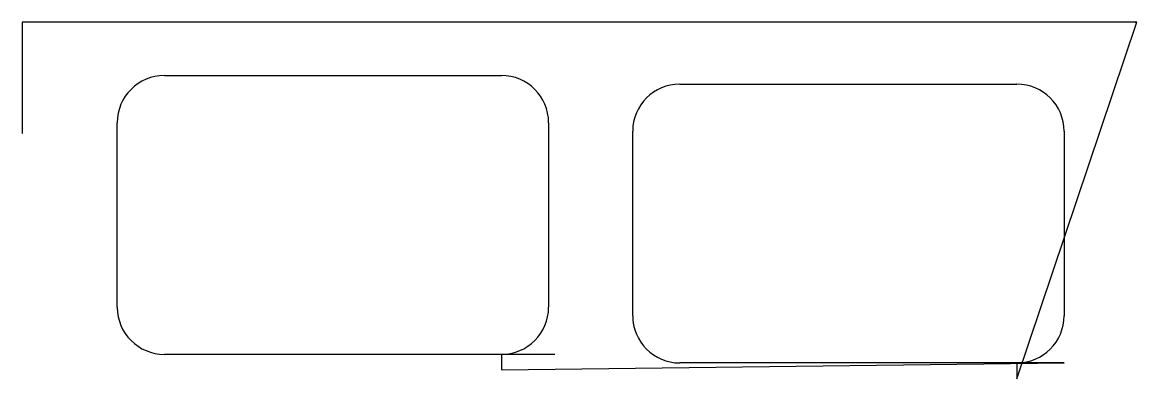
# Model space of a CAD drawing. Header units: metres. Extents: x 614 to 1388, y 115 to 363.
import ezdxf

# ---------------------------------------------------------------- set-up
doc = ezdxf.new("R2010")
doc.units = ezdxf.units.M

msp = doc.modelspace()

# ---------------------------------------------------------------- linework, layer by layer
at = {"layer": 'TOOL_0'}
for p, q in [((1386.514, 362.514), (614.024, 362.514)), ((614.024, 362.514), (614.024, 286.5)), ((1304.389, 115.319), (1387.514, 362.514)), ((1387.514, 362.514), (1386.514, 362.514)), ((1386.514, 362.514), (1387.514, 362.514)), ((1387.514, 362.514), (1386.514, 362.514)), ((712.627, 325.591), (946.627, 325.591)), ((1070.389, 319.652), (1304.389, 319.652)), ((614.024, 286.5), (614.024, 285.5)), ((679.927, 164.891), (679.927, 292.891)), ((979.327, 292.891), (979.327, 164.891)), ((1037.689, 158.952), (1037.689, 286.952)), ((1337.089, 286.952), (1337.089, 158.952)), ((946.627, 132.191), (712.627, 132.191)), ((983.551, 132.191), (946.627, 132.191)), ((946.627, 132.191), (946.627, 121.362)), ((946.627, 121.362), (1337.121, 126.252)), ((1304.389, 126.252), (1070.389, 126.252)), ((1337.121, 126.252), (1304.389, 126.252)), ((1304.389, 126.252), (1304.389, 115.319))]:
    msp.add_line(p, q, dxfattribs=at)
for centre, start, end in [((712.627, 292.891), 90, 180), ((946.627, 292.891), 0, 90), ((1070.389, 286.952), 90, 180), ((1304.389, 286.952), 0, 90), ((712.627, 164.891), 180, 270), ((946.627, 164.891), 270, 0), ((1070.389, 158.952), 180, 270), ((1304.389, 158.952), 270, 0)]:
    msp.add_arc(centre, 32.7, start, end, dxfattribs=at)

doc.saveas('drawing.dxf')
